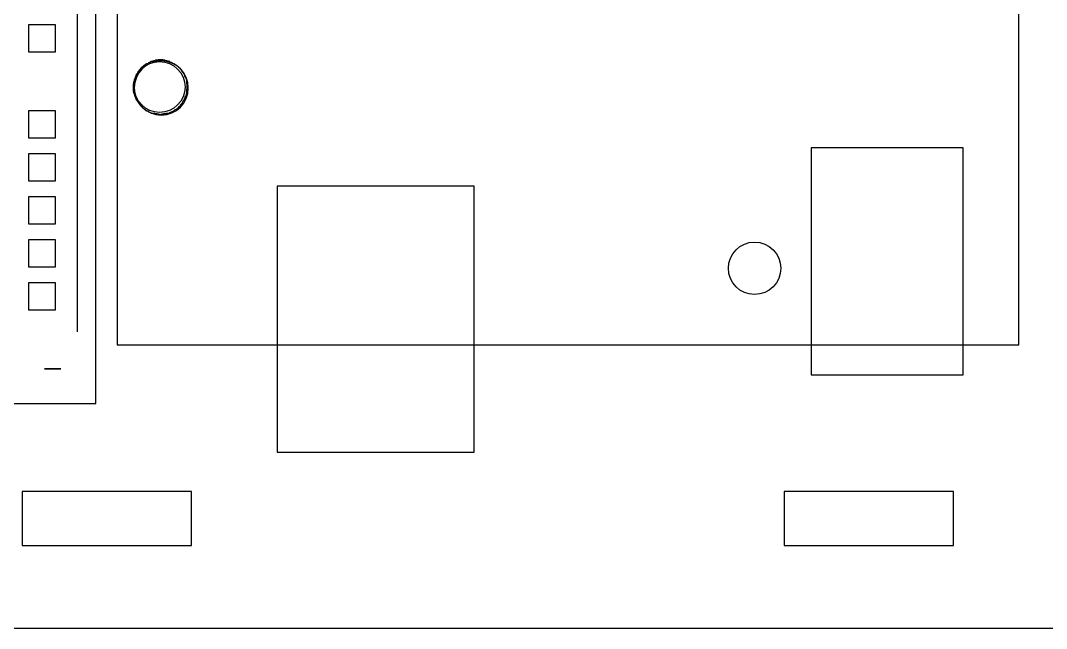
# Model space of a CAD drawing. Extents: x -1020 to 856, y -646 to 1108.
# Drawn here: x 389.9 to 450.5, y 665 to 700.9 of the extents above; entities that cross this region are included whole.
import ezdxf

# ---------------------------------------------------------------- set-up
doc = ezdxf.new("R2010")
doc.units = 0
doc.header["$MEASUREMENT"] = 0
doc.layers.add('LAYER_1', color=7, linetype='CONTINUOUS')

msp = doc.modelspace()

# ---------------------------------------------------------------- linework, layer by layer
at = {"layer": 'LAYER_1', "color": 250}
for centre, major_axis in [((398.125, 697), (0, 1.5)), ((433.2626, 686.2864), (0, 1.5474))]:
    msp.add_ellipse(centre, major_axis=major_axis, ratio=1, dxfattribs=at)
for points, knots in [([(581.5, 670), (581.5, 670), (581.5, 793), (581.5, 793), (581.5, 793), (581.5, 795.761), (579.261, 798), (576.5, 798), (576.5, 798), (576.5, 798), (333.5, 798), (333.5, 798), (333.5, 798), (330.739, 798), (328.5, 795.761), (328.5, 793), (328.5, 793), (328.5, 793), (328.5, 670), (328.5, 670), (328.5, 670), (328.5, 667.239), (330.739, 665), (333.5, 665), (333.5, 665), (333.5, 665), (576.5, 665), (576.5, 665), (576.5, 665), (579.261, 665), (581.5, 667.239), (581.5, 670)], [0, 0, 0, 0, 0.125, 0.125, 0.125, 0.125, 0.25, 0.25, 0.25, 0.25, 0.375, 0.375, 0.375, 0.375, 0.5, 0.5, 0.5, 0.5, 0.625, 0.625, 0.625, 0.625, 0.75, 0.75, 0.75, 0.75, 0.875, 0.875, 0.875, 0.875, 1, 1, 1, 1]), ([(385.4614, 762.11), (385.4614, 762.11), (394.3514, 762.11), (394.3514, 762.11), (394.3514, 762.11), (394.3514, 762.11), (394.3514, 678.29), (394.3514, 678.29), (394.3514, 678.29), (394.3514, 678.29), (385.4614, 678.29), (385.4614, 678.29), (385.4614, 678.29), (385.4614, 678.29), (385.4614, 762.11), (385.4614, 762.11)], [0, 0, 0, 0, 0.25, 0.25, 0.25, 0.25, 0.5, 0.5, 0.5, 0.5, 0.75, 0.75, 0.75, 0.75, 1, 1, 1, 1]), ([(390.3827, 700.6697), (390.3827, 700.6697), (391.9702, 700.6697), (391.9702, 700.6697), (391.9702, 700.6697), (391.9702, 700.6697), (391.9702, 699.0822), (391.9702, 699.0822), (391.9702, 699.0822), (391.9702, 699.0822), (390.3827, 699.0822), (390.3827, 699.0822), (390.3827, 699.0822), (390.3827, 699.0822), (390.3827, 700.6697), (390.3827, 700.6697)], [0, 0, 0, 0, 0.25, 0.25, 0.25, 0.25, 0.5, 0.5, 0.5, 0.5, 0.75, 0.75, 0.75, 0.75, 1, 1, 1, 1]), ([(399.7581, 696.906), (399.7581, 696.906), (399.7581, 696.906), (399.7327, 696.8806), (399.7327, 696.8806), (399.7327, 696.8046), (399.7327, 696.7031), (399.7327, 696.6017), (399.7327, 696.6017), (399.7327, 696.6017), (399.7327, 696.6017), (399.7074, 696.6017), (399.7074, 696.6017), (399.7074, 696.5764), (399.7074, 696.551), (399.7074, 696.5256), (399.7074, 696.5256), (399.7074, 696.5256), (399.7074, 696.5256), (399.682, 696.5003), (399.682, 696.5003), (399.682, 696.5003), (399.682, 696.5003), (399.682, 696.4749), (399.682, 696.4749), (399.682, 696.4749), (399.682, 696.4749), (399.6567, 696.4749), (399.6567, 696.4749), (399.6567, 696.4749), (399.6567, 696.4749), (399.6567, 696.4496), (399.6567, 696.4496), (399.6567, 696.4496), (399.6567, 696.4496), (399.6313, 696.4242), (399.6313, 696.4242), (399.6313, 696.4242), (399.6313, 696.3989), (399.6313, 696.3735), (399.6313, 696.3735), (399.6313, 696.3735), (399.6313, 696.3735), (399.6059, 696.3481), (399.6059, 696.3481), (399.6059, 696.3481), (399.6059, 696.3228), (399.6059, 696.2974), (399.6059, 696.2974), (399.6059, 696.2974), (399.6059, 696.2974), (399.5806, 696.2721), (399.5806, 696.2721), (399.5806, 696.2721), (399.5806, 696.2721), (399.5806, 696.2467), (399.5806, 696.2467), (399.5806, 696.2467), (399.5552, 696.2214), (399.5299, 696.196), (399.5299, 696.196), (399.5299, 696.196), (399.5299, 696.196), (399.5299, 696.1706), (399.5299, 696.1706), (399.5299, 696.1706), (399.5299, 696.1706), (399.5045, 696.1453), (399.5045, 696.1453), (399.5045, 696.1453), (399.5045, 696.1453), (399.5045, 696.1199), (399.5045, 696.1199), (399.5045, 696.1199), (399.5045, 696.1199), (399.4792, 696.0946), (399.4792, 696.0946), (399.4792, 696.0946), (399.4792, 696.0946), (399.4792, 696.0692), (399.4792, 696.0692), (399.4538, 696.0439), (399.4284, 696.0185), (399.4031, 695.9931), (399.4031, 695.9931), (399.4031, 695.9931), (399.4031, 695.9931), (399.4031, 695.9678), (399.4031, 695.9678), (399.4031, 695.9678), (399.3777, 695.9678), (399.3524, 695.9424), (399.3524, 695.9424), (399.3524, 695.9424), (399.3524, 695.9424), (399.3524, 695.9171), (399.3524, 695.9171), (399.3524, 695.8917), (399.327, 695.8664), (399.3017, 695.841), (399.3017, 695.841), (399.3017, 695.841), (399.3017, 695.841), (399.2763, 695.841), (399.2763, 695.841), (399.2509, 695.8156), (399.2256, 695.7903), (399.1749, 695.7396), (399.1749, 695.7396), (399.1749, 695.7396), (399.1749, 695.7396), (399.1495, 695.7396), (399.1495, 695.7396), (399.1242, 695.7142), (399.0988, 695.6889), (399.0734, 695.6635), (399.0734, 695.6635), (399.0734, 695.6635), (399.0734, 695.6635), (399.0481, 695.6635), (399.0481, 695.6635), (399.0227, 695.6381), (398.9974, 695.6128), (398.972, 695.5874), (398.972, 695.5874), (398.972, 695.5874), (398.9467, 695.5874), (398.9213, 695.5874), (398.9213, 695.5874), (398.9213, 695.5874), (398.9213, 695.5874), (398.8959, 695.5621), (398.8959, 695.5621), (398.8959, 695.5621), (398.8706, 695.5621), (398.8452, 695.5621), (398.8452, 695.5621), (398.8452, 695.5621), (398.8452, 695.5621), (398.8452, 695.5367), (398.8452, 695.5367), (398.8452, 695.5367), (398.8452, 695.5367), (398.8199, 695.5367), (398.8199, 695.5367), (398.8199, 695.5367), (398.8199, 695.5367), (398.7945, 695.5114), (398.7945, 695.5114), (398.7945, 695.5114), (398.7945, 695.5114), (398.7692, 695.5114), (398.7692, 695.5114), (398.7692, 695.5114), (398.7692, 695.5114), (398.7438, 695.486), (398.7438, 695.486), (398.7438, 695.486), (398.7438, 695.486), (398.7184, 695.486), (398.7184, 695.486), (398.7184, 695.486), (398.7184, 695.486), (398.6931, 695.4606), (398.6931, 695.4606), (398.6424, 695.4606), (398.5917, 695.4606), (398.5409, 695.4606), (398.5409, 695.4606), (398.5409, 695.4606), (398.5409, 695.4606), (398.5156, 695.4353), (398.5156, 695.4353), (398.4902, 695.4353), (398.4395, 695.4353), (398.3888, 695.4353), (398.3888, 695.4353), (398.3888, 695.4353), (398.3888, 695.4353), (398.3634, 695.4099), (398.3634, 695.4099), (398.3381, 695.4099), (398.2874, 695.4099), (398.2367, 695.4099), (398.2367, 695.4099), (398.2367, 695.4099), (398.2367, 695.4099), (398.2113, 695.3846), (398.2113, 695.3846), (398.1859, 695.3846), (398.1352, 695.3846), (398.0845, 695.3846), (398.0845, 695.3846), (398.0845, 695.3846), (398.0845, 695.3846), (398.0845, 695.4099), (398.0845, 695.4099), (398.0592, 695.4099), (398.0084, 695.4099), (397.9577, 695.4099), (397.9577, 695.4099), (397.9577, 695.4099), (397.9577, 695.4099), (397.9324, 695.4353), (397.9324, 695.4353), (397.907, 695.4353), (397.8816, 695.4353), (397.8309, 695.4353), (397.8309, 695.4353), (397.8309, 695.4353), (397.8309, 695.4353), (397.8056, 695.4606), (397.8056, 695.4606), (397.7549, 695.4606), (397.7041, 695.4606), (397.6281, 695.4606), (397.6281, 695.4606), (397.6281, 695.4606), (397.6281, 695.4606), (397.6027, 695.486), (397.6027, 695.486), (397.6027, 695.486), (397.6027, 695.486), (397.5774, 695.486), (397.5774, 695.486), (397.5774, 695.486), (397.5774, 695.486), (397.552, 695.5114), (397.552, 695.5114), (397.552, 695.5114), (397.552, 695.5114), (397.5266, 695.5114), (397.5266, 695.5114), (397.5266, 695.5114), (397.5266, 695.5114), (397.5013, 695.5367), (397.5013, 695.5367), (397.5013, 695.5367), (397.5013, 695.5367), (397.4759, 695.5367), (397.4759, 695.5367), (397.4759, 695.5367), (397.4506, 695.5621), (397.4252, 695.5874), (397.4252, 695.5874), (397.3999, 695.5874), (397.3745, 695.5874), (397.3491, 695.5874), (397.3491, 695.5874), (397.3491, 695.5874), (397.3491, 695.6128), (397.3238, 695.6381), (397.3238, 695.6381), (397.3238, 695.6381), (397.3238, 695.6381), (397.2984, 695.6381), (397.2984, 695.6381), (397.2984, 695.6381), (397.2731, 695.6635), (397.2477, 695.6889), (397.2477, 695.6889), (397.2477, 695.6889), (397.2477, 695.6889), (397.2224, 695.6889), (397.2224, 695.6889), (397.1716, 695.7396), (397.1209, 695.7903), (397.0702, 695.841), (397.0702, 695.841), (397.0702, 695.841), (397.0702, 695.841), (397.0449, 695.841), (397.0449, 695.841), (397.0195, 695.8664), (396.9941, 695.8917), (396.9688, 695.9171), (396.9688, 695.9171), (396.9688, 695.9171), (396.9688, 695.9171), (396.9688, 695.9424), (396.9688, 695.9424), (396.9688, 695.9424), (396.9688, 695.9424), (396.9434, 695.9678), (396.9434, 695.9678), (396.9434, 695.9678), (396.9434, 695.9678), (396.9434, 695.9931), (396.9434, 695.9931), (396.9181, 696.0185), (396.8927, 696.0439), (396.8674, 696.0692), (396.8674, 696.0692), (396.8674, 696.0692), (396.8674, 696.0692), (396.8674, 696.0946), (396.8674, 696.0946), (396.8674, 696.0946), (396.842, 696.1199), (396.8166, 696.1453), (396.8166, 696.1453), (396.8166, 696.1453), (396.8166, 696.1453), (396.8166, 696.1706), (396.8166, 696.1706), (396.7913, 696.196), (396.7659, 696.2214), (396.7406, 696.2467), (396.7406, 696.2467), (396.7406, 696.2467), (396.7406, 696.2467), (396.7406, 696.2721), (396.7406, 696.2721), (396.7406, 696.2721), (396.7406, 696.2721), (396.7152, 696.2974), (396.7152, 696.2974), (396.7152, 696.2974), (396.7152, 696.2974), (396.7152, 696.3228), (396.7152, 696.3228), (396.7152, 696.3228), (396.7152, 696.3228), (396.6899, 696.3481), (396.6899, 696.3481), (396.6899, 696.3735), (396.6899, 696.3989), (396.6899, 696.4242), (396.6899, 696.4242), (396.6899, 696.4242), (396.6899, 696.4242), (396.6645, 696.4496), (396.6645, 696.4496), (396.6645, 696.4496), (396.6645, 696.4496), (396.6645, 696.4749), (396.6645, 696.4749), (396.6645, 696.4749), (396.6645, 696.4749), (396.6391, 696.5003), (396.6391, 696.5003), (396.6391, 696.5003), (396.6391, 696.5256), (396.6391, 696.551), (396.6391, 696.551), (396.6391, 696.551), (396.6391, 696.551), (396.6138, 696.5764), (396.6138, 696.5764), (396.6138, 696.5764), (396.6138, 696.6017), (396.6138, 696.6271), (396.6138, 696.6271), (396.6138, 696.6271), (396.6138, 696.6271), (396.5884, 696.6524), (396.5884, 696.6524), (396.5884, 696.6778), (396.5884, 696.7031), (396.5884, 696.7285), (396.5884, 696.7285), (396.5884, 696.7285), (396.5884, 696.7285), (396.5631, 696.7539), (396.5631, 696.7539), (396.5631, 696.8806), (396.5631, 697.0074), (396.5631, 697.1596), (396.5631, 697.1596), (396.5631, 697.1596), (396.5631, 697.1596), (396.5884, 697.1849), (396.5884, 697.1849), (396.5884, 697.2103), (396.5884, 697.261), (396.5884, 697.3117), (396.5884, 697.3117), (396.5884, 697.3117), (396.5884, 697.3117), (396.6138, 697.3371), (396.6138, 697.3371), (396.6138, 697.3624), (396.6138, 697.3878), (396.6138, 697.4132), (396.6138, 697.4132), (396.6138, 697.4132), (396.6138, 697.4132), (396.6391, 697.4385), (396.6391, 697.4385), (396.6391, 697.4385), (396.6391, 697.4639), (396.6391, 697.4892), (396.6391, 697.4892), (396.6391, 697.4892), (396.6391, 697.4892), (396.6645, 697.4892), (396.6645, 697.4892), (396.6645, 697.4892), (396.6645, 697.5146), (396.6645, 697.5399), (396.6645, 697.5399), (396.6645, 697.5399), (396.6645, 697.5399), (396.6899, 697.5653), (396.6899, 697.5653), (396.6899, 697.5653), (396.6899, 697.5907), (396.6899, 697.616), (396.6899, 697.616), (396.6899, 697.616), (396.6899, 697.616), (396.7152, 697.6414), (396.7152, 697.6414), (396.7152, 697.6414), (396.7152, 697.6667), (396.7152, 697.6921), (396.7152, 697.6921), (396.7152, 697.6921), (396.7152, 697.6921), (396.7406, 697.7174), (396.7406, 697.7174), (396.7406, 697.7174), (396.7406, 697.7174), (396.7406, 697.7428), (396.7406, 697.7428), (396.7406, 697.7428), (396.7406, 697.7428), (396.7659, 697.7428), (396.7659, 697.7428), (396.7659, 697.7428), (396.7659, 697.7428), (396.7659, 697.7682), (396.7659, 697.7682), (396.7659, 697.7682), (396.7913, 697.7935), (396.8166, 697.8189), (396.8166, 697.8189), (396.8166, 697.8189), (396.8166, 697.8189), (396.8166, 697.8442), (396.8166, 697.8442), (396.8166, 697.8442), (396.8166, 697.8442), (396.842, 697.8696), (396.842, 697.8696), (396.842, 697.8696), (396.842, 697.8696), (396.842, 697.8949), (396.842, 697.8949), (396.8674, 697.9203), (396.8927, 697.9457), (396.9181, 697.971), (396.9181, 697.971), (396.9181, 697.971), (396.9181, 697.971), (396.9181, 697.9964), (396.9181, 697.9964), (396.9434, 698.0217), (396.9688, 698.0471), (396.9941, 698.0724), (396.9941, 698.0724), (396.9941, 698.0724), (396.9941, 698.0724), (396.9941, 698.0978), (396.9941, 698.0978), (397.0195, 698.1232), (397.0449, 698.1485), (397.0702, 698.1739), (397.0702, 698.1739), (397.0702, 698.1739), (397.0702, 698.1739), (397.0956, 698.1739), (397.0956, 698.1739), (397.1209, 698.1992), (397.1463, 698.2246), (397.197, 698.2753), (397.197, 698.2753), (397.197, 698.2753), (397.197, 698.2753), (397.2224, 698.2753), (397.2224, 698.2753), (397.2224, 698.2753), (397.2477, 698.3007), (397.2731, 698.326), (397.2731, 698.326), (397.2731, 698.326), (397.2731, 698.326), (397.2984, 698.326), (397.2984, 698.326), (397.2984, 698.326), (397.3238, 698.3514), (397.3491, 698.3767), (397.3491, 698.3767), (397.3745, 698.3767), (397.3999, 698.3767), (397.4252, 698.3767), (397.4252, 698.3767), (397.4252, 698.3767), (397.4506, 698.4021), (397.4759, 698.4274), (397.4759, 698.4274), (397.4759, 698.4274), (397.4759, 698.4274), (397.5013, 698.4274), (397.5013, 698.4274), (397.5013, 698.4274), (397.5013, 698.4274), (397.5266, 698.4528), (397.5266, 698.4528), (397.5266, 698.4528), (397.5266, 698.4528), (397.552, 698.4528), (397.552, 698.4528), (397.552, 698.4528), (397.5774, 698.4782), (397.6027, 698.5035), (397.6027, 698.5035), (397.6281, 698.5035), (397.6534, 698.5035), (397.7041, 698.5035), (397.7041, 698.5035), (397.7041, 698.5035), (397.7041, 698.5035), (397.7041, 698.5289), (397.7041, 698.5289), (397.7041, 698.5289), (397.7295, 698.5289), (397.7549, 698.5289), (397.7549, 698.5289), (397.7549, 698.5289), (397.7549, 698.5289), (397.7802, 698.5542), (397.7802, 698.5542), (397.8056, 698.5542), (397.8309, 698.5542), (397.8563, 698.5542), (397.8563, 698.5542), (397.8563, 698.5542), (397.8563, 698.5542), (397.8816, 698.5796), (397.8816, 698.5796), (397.907, 698.5796), (397.9577, 698.5796), (398.0084, 698.5796), (398.0084, 698.5796), (398.0084, 698.5796), (398.0084, 698.5796), (398.0338, 698.6049), (398.0338, 698.6049), (398.1099, 698.6049), (398.2113, 698.6049), (398.3127, 698.6049), (398.3127, 698.6049), (398.3127, 698.6049), (398.3127, 698.6049), (398.3381, 698.5796), (398.3381, 698.5796), (398.3634, 698.5796), (398.3888, 698.5796), (398.4395, 698.5796), (398.4395, 698.5796), (398.4395, 698.5796), (398.4395, 698.5796), (398.4649, 698.5542), (398.4649, 698.5542), (398.4902, 698.5542), (398.5156, 698.5542), (398.5409, 698.5542), (398.5409, 698.5542), (398.5409, 698.5542), (398.5409, 698.5542), (398.5663, 698.5289), (398.5663, 698.5289), (398.5663, 698.5289), (398.5917, 698.5289), (398.617, 698.5289), (398.617, 698.5289), (398.617, 698.5289), (398.617, 698.5289), (398.6424, 698.5035), (398.6424, 698.5035), (398.6677, 698.5035), (398.6931, 698.5035), (398.7184, 698.5035), (398.7184, 698.5035), (398.7184, 698.5035), (398.7184, 698.5035), (398.7184, 698.4782), (398.7184, 698.4782), (398.7184, 698.4782), (398.7184, 698.4782), (398.7438, 698.4782), (398.7438, 698.4782), (398.7438, 698.4782), (398.7438, 698.4782), (398.7692, 698.4528), (398.7692, 698.4528), (398.7692, 698.4528), (398.7945, 698.4528), (398.8199, 698.4528), (398.8199, 698.4528), (398.8199, 698.4528), (398.8452, 698.4274), (398.8706, 698.4021), (398.8706, 698.4021), (398.8706, 698.4021), (398.8706, 698.4021), (398.8959, 698.4021), (398.8959, 698.4021), (398.8959, 698.4021), (398.8959, 698.4021), (398.9213, 698.3767), (398.9213, 698.3767), (398.9213, 698.3767), (398.9467, 698.3767), (398.972, 698.3767), (398.972, 698.3767), (398.972, 698.3767), (398.972, 698.3767), (398.9974, 698.3514), (398.9974, 698.3514), (398.9974, 698.3514), (398.9974, 698.3514), (399.0227, 698.3514), (399.0227, 698.3514), (399.0227, 698.3514), (399.0481, 698.326), (399.0734, 698.3007), (399.0734, 698.3007), (399.0734, 698.3007), (399.0734, 698.3007), (399.0988, 698.3007), (399.0988, 698.3007), (399.0988, 698.3007), (399.0988, 698.2753), (399.1242, 698.2499), (399.1242, 698.2499), (399.1242, 698.2499), (399.1242, 698.2499), (399.1495, 698.2499), (399.1495, 698.2499), (399.2256, 698.1739), (399.327, 698.0978), (399.4284, 697.9964), (399.4284, 697.9964), (399.4284, 697.9964), (399.4284, 697.9964), (399.4284, 697.971), (399.4284, 697.971), (399.4284, 697.9457), (399.4538, 697.9203), (399.4792, 697.8949), (399.4792, 697.8949), (399.4792, 697.8949), (399.4792, 697.8949), (399.4792, 697.8696), (399.4792, 697.8696), (399.4792, 697.8696), (399.5045, 697.8696), (399.5299, 697.8442), (399.5299, 697.8442), (399.5299, 697.8442), (399.5299, 697.8442), (399.5299, 697.8189), (399.5299, 697.8189), (399.5299, 697.8189), (399.5299, 697.8189), (399.5552, 697.7935), (399.5552, 697.7935), (399.5552, 697.7935), (399.5552, 697.7935), (399.5552, 697.7682), (399.5552, 697.7682), (399.5552, 697.7682), (399.5806, 697.7428), (399.6059, 697.7174), (399.6059, 697.7174), (399.6059, 697.6921), (399.6059, 697.6667), (399.6059, 697.6414), (399.6059, 697.6414), (399.6059, 697.6414), (399.6313, 697.616), (399.6567, 697.5907), (399.6567, 697.5907), (399.6567, 697.5907), (399.6567, 697.5907), (399.6567, 697.5653), (399.6567, 697.5653), (399.6567, 697.5653), (399.6567, 697.5653), (399.682, 697.5399), (399.682, 697.5399), (399.682, 697.5399), (399.682, 697.5146), (399.682, 697.4892), (399.682, 697.4892), (399.682, 697.4892), (399.682, 697.4892), (399.7074, 697.4892), (399.7074, 697.4892), (399.7074, 697.4892), (399.7074, 697.4639), (399.7074, 697.4385), (399.7074, 697.4385), (399.7074, 697.4385), (399.7074, 697.4385), (399.7327, 697.4132), (399.7327, 697.4132), (399.7327, 697.3371), (399.7327, 697.261), (399.7327, 697.1849), (399.7327, 697.1849), (399.7327, 697.1849), (399.7327, 697.1849), (399.7581, 697.1596), (399.7581, 697.1596), (399.7581, 697.0835), (399.7581, 697.0074), (399.7581, 696.906)], [0, 0, 0, 0, 0.0055556, 0.0055556, 0.0055556, 0.0055556, 0.0111111, 0.0111111, 0.0111111, 0.0111111, 0.0166667, 0.0166667, 0.0166667, 0.0166667, 0.0222222, 0.0222222, 0.0222222, 0.0222222, 0.0277778, 0.0277778, 0.0277778, 0.0277778, 0.0333333, 0.0333333, 0.0333333, 0.0333333, 0.0388889, 0.0388889, 0.0388889, 0.0388889, 0.0444444, 0.0444444, 0.0444444, 0.0444444, 0.05, 0.05, 0.05, 0.05, 0.0555556, 0.0555556, 0.0555556, 0.0555556, 0.0611111, 0.0611111, 0.0611111, 0.0611111, 0.0666667, 0.0666667, 0.0666667, 0.0666667, 0.0722222, 0.0722222, 0.0722222, 0.0722222, 0.0777778, 0.0777778, 0.0777778, 0.0777778, 0.0833333, 0.0833333, 0.0833333, 0.0833333, 0.0888889, 0.0888889, 0.0888889, 0.0888889, 0.0944444, 0.0944444, 0.0944444, 0.0944444, 0.1, 0.1, 0.1, 0.1, 0.1055556, 0.1055556, 0.1055556, 0.1055556, 0.1111111, 0.1111111, 0.1111111, 0.1111111, 0.1166667, 0.1166667, 0.1166667, 0.1166667, 0.1222222, 0.1222222, 0.1222222, 0.1222222, 0.1277778, 0.1277778, 0.1277778, 0.1277778, 0.1333333, 0.1333333, 0.1333333, 0.1333333, 0.1388889, 0.1388889, 0.1388889, 0.1388889, 0.1444444, 0.1444444, 0.1444444, 0.1444444, 0.15, 0.15, 0.15, 0.15, 0.1555556, 0.1555556, 0.1555556, 0.1555556, 0.1611111, 0.1611111, 0.1611111, 0.1611111, 0.1666667, 0.1666667, 0.1666667, 0.1666667, 0.1722222, 0.1722222, 0.1722222, 0.1722222, 0.1777778, 0.1777778, 0.1777778, 0.1777778, 0.1833333, 0.1833333, 0.1833333, 0.1833333, 0.1888889, 0.1888889, 0.1888889, 0.1888889, 0.1944444, 0.1944444, 0.1944444, 0.1944444, 0.2, 0.2, 0.2, 0.2, 0.2055556, 0.2055556, 0.2055556, 0.2055556, 0.2111111, 0.2111111, 0.2111111, 0.2111111, 0.2166667, 0.2166667, 0.2166667, 0.2166667, 0.2222222, 0.2222222, 0.2222222, 0.2222222, 0.2277778, 0.2277778, 0.2277778, 0.2277778, 0.2333333, 0.2333333, 0.2333333, 0.2333333, 0.2388889, 0.2388889, 0.2388889, 0.2388889, 0.2444444, 0.2444444, 0.2444444, 0.2444444, 0.25, 0.25, 0.25, 0.25, 0.2555556, 0.2555556, 0.2555556, 0.2555556, 0.2611111, 0.2611111, 0.2611111, 0.2611111, 0.2666667, 0.2666667, 0.2666667, 0.2666667, 0.2722222, 0.2722222, 0.2722222, 0.2722222, 0.2777778, 0.2777778, 0.2777778, 0.2777778, 0.2833333, 0.2833333, 0.2833333, 0.2833333, 0.2888889, 0.2888889, 0.2888889, 0.2888889, 0.2944444, 0.2944444, 0.2944444, 0.2944444, 0.3, 0.3, 0.3, 0.3, 0.3055556, 0.3055556, 0.3055556, 0.3055556, 0.3111111, 0.3111111, 0.3111111, 0.3111111, 0.3166667, 0.3166667, 0.3166667, 0.3166667, 0.3222222, 0.3222222, 0.3222222, 0.3222222, 0.3277778, 0.3277778, 0.3277778, 0.3277778, 0.3333333, 0.3333333, 0.3333333, 0.3333333, 0.3388889, 0.3388889, 0.3388889, 0.3388889, 0.3444444, 0.3444444, 0.3444444, 0.3444444, 0.35, 0.35, 0.35, 0.35, 0.3555556, 0.3555556, 0.3555556, 0.3555556, 0.3611111, 0.3611111, 0.3611111, 0.3611111, 0.3666667, 0.3666667, 0.3666667, 0.3666667, 0.3722222, 0.3722222, 0.3722222, 0.3722222, 0.3777778, 0.3777778, 0.3777778, 0.3777778, 0.3833333, 0.3833333, 0.3833333, 0.3833333, 0.3888889, 0.3888889, 0.3888889, 0.3888889, 0.3944444, 0.3944444, 0.3944444, 0.3944444, 0.4, 0.4, 0.4, 0.4, 0.4055556, 0.4055556, 0.4055556, 0.4055556, 0.4111111, 0.4111111, 0.4111111, 0.4111111, 0.4166667, 0.4166667, 0.4166667, 0.4166667, 0.4222222, 0.4222222, 0.4222222, 0.4222222, 0.4277778, 0.4277778, 0.4277778, 0.4277778, 0.4333333, 0.4333333, 0.4333333, 0.4333333, 0.4388889, 0.4388889, 0.4388889, 0.4388889, 0.4444444, 0.4444444, 0.4444444, 0.4444444, 0.45, 0.45, 0.45, 0.45, 0.4555556, 0.4555556, 0.4555556, 0.4555556, 0.4611111, 0.4611111, 0.4611111, 0.4611111, 0.4666667, 0.4666667, 0.4666667, 0.4666667, 0.4722222, 0.4722222, 0.4722222, 0.4722222, 0.4777778, 0.4777778, 0.4777778, 0.4777778, 0.4833333, 0.4833333, 0.4833333, 0.4833333, 0.4888889, 0.4888889, 0.4888889, 0.4888889, 0.4944444, 0.4944444, 0.4944444, 0.4944444, 0.5, 0.5, 0.5, 0.5, 0.5055556, 0.5055556, 0.5055556, 0.5055556, 0.5111111, 0.5111111, 0.5111111, 0.5111111, 0.5166667, 0.5166667, 0.5166667, 0.5166667, 0.5222222, 0.5222222, 0.5222222, 0.5222222, 0.5277778, 0.5277778, 0.5277778, 0.5277778, 0.5333333, 0.5333333, 0.5333333, 0.5333333, 0.5388889, 0.5388889, 0.5388889, 0.5388889, 0.5444444, 0.5444444, 0.5444444, 0.5444444, 0.55, 0.55, 0.55, 0.55, 0.5555556, 0.5555556, 0.5555556, 0.5555556, 0.5611111, 0.5611111, 0.5611111, 0.5611111, 0.5666667, 0.5666667, 0.5666667, 0.5666667, 0.5722222, 0.5722222, 0.5722222, 0.5722222, 0.5777778, 0.5777778, 0.5777778, 0.5777778, 0.5833333, 0.5833333, 0.5833333, 0.5833333, 0.5888889, 0.5888889, 0.5888889, 0.5888889, 0.5944444, 0.5944444, 0.5944444, 0.5944444, 0.6, 0.6, 0.6, 0.6, 0.6055556, 0.6055556, 0.6055556, 0.6055556, 0.6111111, 0.6111111, 0.6111111, 0.6111111, 0.6166667, 0.6166667, 0.6166667, 0.6166667, 0.6222222, 0.6222222, 0.6222222, 0.6222222, 0.6277778, 0.6277778, 0.6277778, 0.6277778, 0.6333333, 0.6333333, 0.6333333, 0.6333333, 0.6388889, 0.6388889, 0.6388889, 0.6388889, 0.6444444, 0.6444444, 0.6444444, 0.6444444, 0.65, 0.65, 0.65, 0.65, 0.6555556, 0.6555556, 0.6555556, 0.6555556, 0.6611111, 0.6611111, 0.6611111, 0.6611111, 0.6666667, 0.6666667, 0.6666667, 0.6666667, 0.6722222, 0.6722222, 0.6722222, 0.6722222, 0.6777778, 0.6777778, 0.6777778, 0.6777778, 0.6833333, 0.6833333, 0.6833333, 0.6833333, 0.6888889, 0.6888889, 0.6888889, 0.6888889, 0.6944444, 0.6944444, 0.6944444, 0.6944444, 0.7, 0.7, 0.7, 0.7, 0.7055556, 0.7055556, 0.7055556, 0.7055556, 0.7111111, 0.7111111, 0.7111111, 0.7111111, 0.7166667, 0.7166667, 0.7166667, 0.7166667, 0.7222222, 0.7222222, 0.7222222, 0.7222222, 0.7277778, 0.7277778, 0.7277778, 0.7277778, 0.7333333, 0.7333333, 0.7333333, 0.7333333, 0.7388889, 0.7388889, 0.7388889, 0.7388889, 0.7444444, 0.7444444, 0.7444444, 0.7444444, 0.75, 0.75, 0.75, 0.75, 0.7555556, 0.7555556, 0.7555556, 0.7555556, 0.7611111, 0.7611111, 0.7611111, 0.7611111, 0.7666667, 0.7666667, 0.7666667, 0.7666667, 0.7722222, 0.7722222, 0.7722222, 0.7722222, 0.7777778, 0.7777778, 0.7777778, 0.7777778, 0.7833333, 0.7833333, 0.7833333, 0.7833333, 0.7888889, 0.7888889, 0.7888889, 0.7888889, 0.7944444, 0.7944444, 0.7944444, 0.7944444, 0.8, 0.8, 0.8, 0.8, 0.8055556, 0.8055556, 0.8055556, 0.8055556, 0.8111111, 0.8111111, 0.8111111, 0.8111111, 0.8166667, 0.8166667, 0.8166667, 0.8166667, 0.8222222, 0.8222222, 0.8222222, 0.8222222, 0.8277778, 0.8277778, 0.8277778, 0.8277778, 0.8333333, 0.8333333, 0.8333333, 0.8333333, 0.8388889, 0.8388889, 0.8388889, 0.8388889, 0.8444444, 0.8444444, 0.8444444, 0.8444444, 0.85, 0.85, 0.85, 0.85, 0.8555556, 0.8555556, 0.8555556, 0.8555556, 0.8611111, 0.8611111, 0.8611111, 0.8611111, 0.8666667, 0.8666667, 0.8666667, 0.8666667, 0.8722222, 0.8722222, 0.8722222, 0.8722222, 0.8777778, 0.8777778, 0.8777778, 0.8777778, 0.8833333, 0.8833333, 0.8833333, 0.8833333, 0.8888889, 0.8888889, 0.8888889, 0.8888889, 0.8944444, 0.8944444, 0.8944444, 0.8944444, 0.9, 0.9, 0.9, 0.9, 0.9055556, 0.9055556, 0.9055556, 0.9055556, 0.9111111, 0.9111111, 0.9111111, 0.9111111, 0.9166667, 0.9166667, 0.9166667, 0.9166667, 0.9222222, 0.9222222, 0.9222222, 0.9222222, 0.9277778, 0.9277778, 0.9277778, 0.9277778, 0.9333333, 0.9333333, 0.9333333, 0.9333333, 0.9388889, 0.9388889, 0.9388889, 0.9388889, 0.9444444, 0.9444444, 0.9444444, 0.9444444, 0.95, 0.95, 0.95, 0.95, 0.9555556, 0.9555556, 0.9555556, 0.9555556, 0.9611111, 0.9611111, 0.9611111, 0.9611111, 0.9666667, 0.9666667, 0.9666667, 0.9666667, 0.9722222, 0.9722222, 0.9722222, 0.9722222, 0.9777778, 0.9777778, 0.9777778, 0.9777778, 0.9833333, 0.9833333, 0.9833333, 0.9833333, 0.9888889, 0.9888889, 0.9888889, 0.9888889, 0.9944444, 0.9944444, 0.9944444, 0.9944444, 1, 1, 1, 1]), ([(396.6242, 696.9435), (396.6242, 697.8255), (397.3395, 698.5408), (398.2216, 698.5408), (398.2216, 698.5408), (399.1036, 698.5408), (399.8189, 697.8255), (399.8189, 696.9435), (399.8189, 696.9435), (399.8189, 696.0614), (399.1036, 695.3462), (398.2216, 695.3462), (398.2216, 695.3462), (397.3395, 695.3462), (396.6242, 696.0614), (396.6242, 696.9435)], [0, 0, 0, 0, 0.25, 0.25, 0.25, 0.25, 0.5, 0.5, 0.5, 0.5, 0.75, 0.75, 0.75, 0.75, 1, 1, 1, 1]), ([(390.3827, 695.5897), (390.3827, 695.5897), (391.9702, 695.5897), (391.9702, 695.5897), (391.9702, 695.5897), (391.9702, 695.5897), (391.9702, 694.0022), (391.9702, 694.0022), (391.9702, 694.0022), (391.9702, 694.0022), (390.3827, 694.0022), (390.3827, 694.0022), (390.3827, 694.0022), (390.3827, 694.0022), (390.3827, 695.5897), (390.3827, 695.5897)], [0, 0, 0, 0, 0.25, 0.25, 0.25, 0.25, 0.5, 0.5, 0.5, 0.5, 0.75, 0.75, 0.75, 0.75, 1, 1, 1, 1]), ([(390.3827, 693.0497), (390.3827, 693.0497), (391.9702, 693.0497), (391.9702, 693.0497), (391.9702, 693.0497), (391.9702, 693.0497), (391.9702, 691.4622), (391.9702, 691.4622), (391.9702, 691.4622), (391.9702, 691.4622), (390.3827, 691.4622), (390.3827, 691.4622), (390.3827, 691.4622), (390.3827, 691.4622), (390.3827, 693.0497), (390.3827, 693.0497)], [0, 0, 0, 0, 0.25, 0.25, 0.25, 0.25, 0.5, 0.5, 0.5, 0.5, 0.75, 0.75, 0.75, 0.75, 1, 1, 1, 1]), ([(390.3827, 690.5097), (390.3827, 690.5097), (391.9702, 690.5097), (391.9702, 690.5097), (391.9702, 690.5097), (391.9702, 690.5097), (391.9702, 688.9222), (391.9702, 688.9222), (391.9702, 688.9222), (391.9702, 688.9222), (390.3827, 688.9222), (390.3827, 688.9222), (390.3827, 688.9222), (390.3827, 688.9222), (390.3827, 690.5097), (390.3827, 690.5097)], [0, 0, 0, 0, 0.25, 0.25, 0.25, 0.25, 0.5, 0.5, 0.5, 0.5, 0.75, 0.75, 0.75, 0.75, 1, 1, 1, 1]), ([(390.3827, 687.9697), (390.3827, 687.9697), (391.9702, 687.9697), (391.9702, 687.9697), (391.9702, 687.9697), (391.9702, 687.9697), (391.9702, 686.3822), (391.9702, 686.3822), (391.9702, 686.3822), (391.9702, 686.3822), (390.3827, 686.3822), (390.3827, 686.3822), (390.3827, 686.3822), (390.3827, 686.3822), (390.3827, 687.9697), (390.3827, 687.9697)], [0, 0, 0, 0, 0.25, 0.25, 0.25, 0.25, 0.5, 0.5, 0.5, 0.5, 0.75, 0.75, 0.75, 0.75, 1, 1, 1, 1]), ([(390.3827, 685.4297), (390.3827, 685.4297), (391.9702, 685.4297), (391.9702, 685.4297), (391.9702, 685.4297), (391.9702, 685.4297), (391.9702, 683.8422), (391.9702, 683.8422), (391.9702, 683.8422), (391.9702, 683.8422), (390.3827, 683.8422), (390.3827, 683.8422), (390.3827, 683.8422), (390.3827, 683.8422), (390.3827, 685.4297), (390.3827, 685.4297)], [0, 0, 0, 0, 0.25, 0.25, 0.25, 0.25, 0.5, 0.5, 0.5, 0.5, 0.75, 0.75, 0.75, 0.75, 1, 1, 1, 1]), ([(391.327, 680.345), (391.327, 680.345), (392.2962, 680.345), (392.2962, 680.345), (392.2962, 680.345), (392.2962, 680.345), (391.327, 680.345), (391.327, 680.345)], [0, 0, 0, 0, 0.5, 0.5, 0.5, 0.5, 1, 1, 1, 1]), ([(390, 673.1), (390, 673.1), (400, 673.1), (400, 673.1), (400, 673.1), (400, 673.1), (400, 669.9), (400, 669.9), (400, 669.9), (400, 669.9), (390, 669.9), (390, 669.9), (390, 669.9), (390, 669.9), (390, 673.1), (390, 673.1)], [0, 0, 0, 0, 0.25, 0.25, 0.25, 0.25, 0.5, 0.5, 0.5, 0.5, 0.75, 0.75, 0.75, 0.75, 1, 1, 1, 1]), ([(435, 673.1), (435, 673.1), (445, 673.1), (445, 673.1), (445, 673.1), (445, 673.1), (445, 669.9), (445, 669.9), (445, 669.9), (445, 669.9), (435, 669.9), (435, 669.9), (435, 669.9), (435, 669.9), (435, 673.1), (435, 673.1)], [0, 0, 0, 0, 0.25, 0.25, 0.25, 0.25, 0.5, 0.5, 0.5, 0.5, 0.75, 0.75, 0.75, 0.75, 1, 1, 1, 1])]:
    msp.add_open_spline(points, degree=3, knots=knots, dxfattribs=at)
at = {"layer": 'LAYER_1', "color": 186}
msp.add_open_spline([(393.2592, 757.8578), (393.2592, 757.8578), (393.2592, 682.5341), (393.2592, 682.5341)], degree=3, dxfattribs=at)
at = {"layer": 'LAYER_1', "color": 7}
for points, knots in [([(448.8752, 681.7677), (445.7816, 681.7677), (398.7438, 681.7677), (395.6248, 681.7677), (395.6248, 681.7677), (395.6248, 703.22), (395.6248, 724.6976), (395.6248, 746.1752), (395.6248, 746.1752), (396.132, 746.6824), (396.6391, 747.1895), (397.1463, 747.6967), (397.1463, 747.6967), (400.9499, 747.6967), (404.7535, 747.6967), (408.5571, 747.6967), (408.5571, 747.6967), (409.3939, 748.5334), (410.2307, 749.3702), (411.0928, 750.2324), (411.0928, 750.2324), (421.9965, 750.2324), (432.9001, 750.2324), (443.8037, 750.2324), (443.8037, 750.2324), (444.6405, 749.3956), (445.4773, 748.5588), (446.3395, 747.6967), (446.3395, 747.6967), (447.1763, 747.6967), (448.013, 747.6967), (448.8752, 747.6967), (448.8752, 747.6967), (448.8752, 725.7372), (448.8752, 703.7525), (448.8752, 681.7677)], [0, 0, 0, 0, 0.1111111, 0.1111111, 0.1111111, 0.1111111, 0.2222222, 0.2222222, 0.2222222, 0.2222222, 0.3333333, 0.3333333, 0.3333333, 0.3333333, 0.4444444, 0.4444444, 0.4444444, 0.4444444, 0.5555556, 0.5555556, 0.5555556, 0.5555556, 0.6666667, 0.6666667, 0.6666667, 0.6666667, 0.7777778, 0.7777778, 0.7777778, 0.7777778, 0.8888889, 0.8888889, 0.8888889, 0.8888889, 1, 1, 1, 1]), ([(436.6023, 679.9927), (436.6023, 679.9927), (436.6023, 693.4067), (436.6023, 693.4067), (436.6023, 693.4067), (436.6023, 693.4067), (445.5787, 693.4067), (445.5787, 693.4067), (445.5787, 693.4067), (445.5787, 693.4067), (445.5787, 679.9927), (445.5787, 679.9927), (445.5787, 679.9927), (445.5787, 679.9927), (436.6023, 679.9927), (436.6023, 679.9927)], [0, 0, 0, 0, 0.25, 0.25, 0.25, 0.25, 0.5, 0.5, 0.5, 0.5, 0.75, 0.75, 0.75, 0.75, 1, 1, 1, 1]), ([(416.6968, 691.1499), (416.6968, 691.1499), (416.6968, 675.4284), (416.6968, 675.4284), (416.6968, 675.4284), (416.6968, 675.4284), (405.0578, 675.4284), (405.0578, 675.4284), (405.0578, 675.4284), (405.0578, 675.4284), (405.0578, 691.1499), (405.0578, 691.1499), (405.0578, 691.1499), (405.0578, 691.1499), (416.6968, 691.1499), (416.6968, 691.1499)], [0, 0, 0, 0, 0.25, 0.25, 0.25, 0.25, 0.5, 0.5, 0.5, 0.5, 0.75, 0.75, 0.75, 0.75, 1, 1, 1, 1])]:
    msp.add_open_spline(points, degree=3, knots=knots, dxfattribs=at)

doc.saveas('drawing.dxf')
